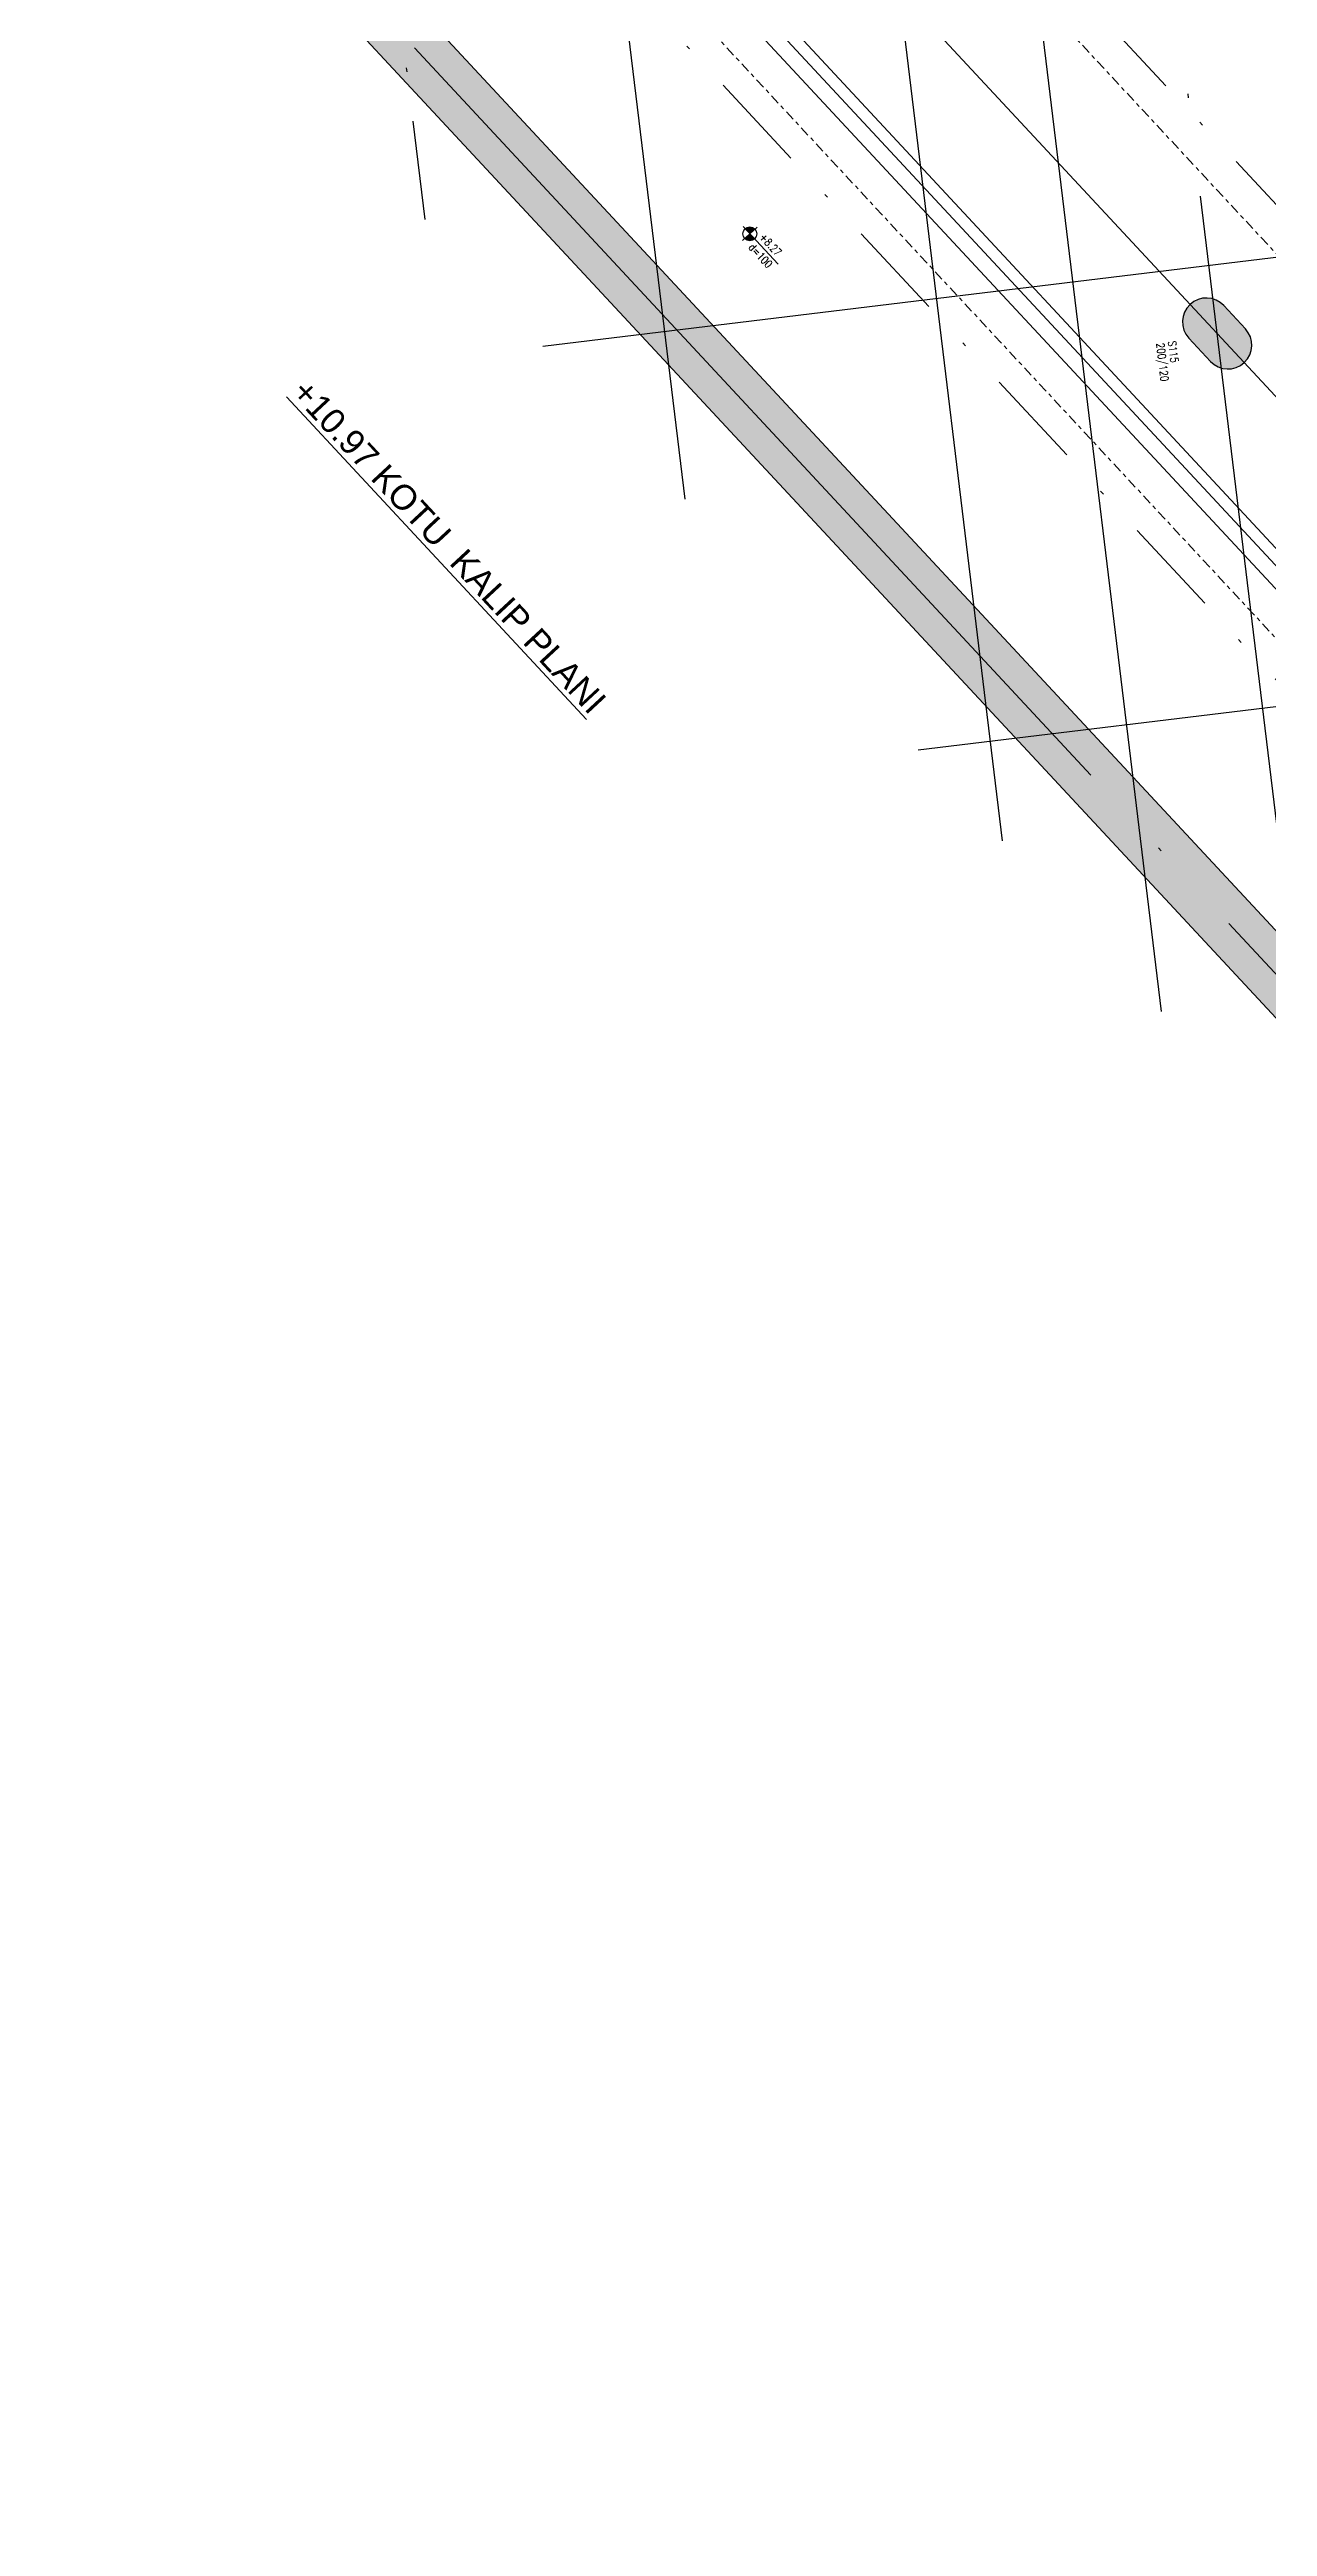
# Model space of a CAD drawing. Header units: millimetres. Extents: x 400392 to 401301, y 4543945 to 4544121.
# Drawn here: x 400438.2 to 400468.9, y 4543974.6 to 4544037 of the extents above; entities that cross this region are included whole.
import ezdxf
from ezdxf.enums import TextEntityAlignment as Align

# ---------------------------------------------------------------- set-up
doc = ezdxf.new("R2010")
doc.units = ezdxf.units.MM
for name, pattern in [('AKS', [3, 2.5, -0.25, 0, -0.25]), ('CENTER', [2, 1.25, -0.25, 0.25, -0.25]), ('CONTINU', [0]), ('DASHDOT2', [0.5, 0.25, -0.125, 0, -0.125])]:
    doc.linetypes.add(name, pattern=pattern)
for name, color, linetype in [('aks prota', 2, 'AKS'), ('kiriş prota', 6, 'Continuous'), ('kolon prota', 1, 'Continuous'), ('kolon tarama prota', 252, 'Continuous'), ('lkolon prota', 4, 'Continuous'), ('perde prota', 1, 'Continuous'), ('PRT-AL-TUNEL_EKSENI', 14, 'DASHDOT2'), ('skesit prota', 7, 'Continuous'), ('st-s_level (kot)', 6, 'Continuous'), ('st-s_levelmark (kot işareti)', 4, 'Continuous'), ('temel prota', 6, 'Continuous'), ('tkolon prota', 6, 'Continuous'), ('tplan prota', 7, 'Continuous')]:
    doc.layers.add(name, color=color, linetype=linetype)
doc.styles.add('Arial', font='Arial.ttf')
doc.styles.add('OLCU', font='romanstw.shx')
doc.styles.add('tkolon', font='romanstw.shx')

# ---------------------------------------------------------------- blocks, each defined once
blk = doc.blocks.new('PLAN_KOT')
at = {"layer": 'st-s_levelmark (kot işareti)'}
h = blk.add_hatch(color=256, dxfattribs=at)
h.paths.add_polyline_path([(0, 17.5, 0.414214), (-17.5, 0), (0, 0)])
h.paths.add_polyline_path([(17.5, 0), (0, 0), (0, -17.5, 0.414214)])
for p, q in [((105, 0), (-25, 0)), ((0, 25), (0, -25))]:
    blk.add_line(p, q, dxfattribs=at)
blk.add_circle((0, 0), 17.5, dxfattribs=at)
at = {"layer": 'st-s_level (kot)', "color": 6, "style": 'OLCU', "width": 0.8}
for tag, p in [('KOT', (22.7, 9.8)), ('DÖŞEME_KALINLIĞI', (22.7, -27.6))]:
    blk.add_attdef(tag, p, '', height=20, dxfattribs=at)

msp = doc.modelspace()

# ---------------------------------------------------------------- hatches: boundary and pattern name
at = {"layer": 'kolon tarama prota'}
h = msp.add_hatch(color=256, dxfattribs=at)
h.dxf.hatch_style = 1
h.paths.add_polyline_path([(400490.22528, 4543992.06815), (400440.75164, 4544045.26344), (400441.05928, 4544042.7301), (400490.53293, 4543989.53481)])
h = msp.add_hatch(color=256, dxfattribs=at)
h.dxf.hatch_style = 1
edge = h.paths.add_edge_path()
edge.add_arc((400467.3367, 4544030.1141), 0.6, 42.923994, 222.923994)
edge.add_line((400466.89735, 4544029.70549), (400467.44217, 4544029.11968))
edge.add_arc((400467.88153, 4544029.5283), 0.6, 222.923994, 402.923994)
edge.add_line((400468.32088, 4544029.93691), (400467.77606, 4544030.52272))

# ---------------------------------------------------------------- linework, layer by layer
at = {"layer": 'aks prota', "ltscale": 10}
for p, q in [((400512.67773, 4543981.36231), (400399.68216, 4544102.85794)), ((400470.20358, 4544008.45669), (400458.95268, 4544101.10383)), ((400462.20901, 4544017.05265), (400452.103, 4544100.27202)), ((400466.2063, 4544012.75467), (400455.52784, 4544100.68792)), ((400454.21444, 4544025.64861), (400445.25332, 4544099.44021)), ((400505.42838, 4543974.62013), (400392.43281, 4544096.11577)), ((400450.6305, 4544029.50216), (400487.15542, 4544033.93768)), ((400460.08387, 4544019.33766), (400488.50922, 4544022.78958))]:
    msp.add_line(p, q, dxfattribs=at)
at = {"layer": 'kiriş prota'}
msp.add_line((400400.70421, 4544096.91339), (400503.84584, 4543986.01295), dxfattribs=at)
at = {"layer": 'kolon prota', "color": 1}
msp.add_lwpolyline([(400467.77606, 4544030.52272, 1), (400466.89735, 4544029.70549), (400467.44217, 4544029.11968, 1), (400468.32088, 4544029.93691)], format="xyb", close=True, dxfattribs=at)
at = {"layer": 'perde prota'}
msp.add_lwpolyline([(400490.22528, 4543992.06815), (400440.75164, 4544045.26344), (400441.05928, 4544042.7301), (400490.53293, 4543989.53481)], close=True, dxfattribs=at)
at = {"layer": 'PRT-AL-TUNEL_EKSENI', "ltscale": 10}
for p, q in [((400402.09861, 4544105.10534), (400515.09418, 4543983.6097)), ((400396.13071, 4544099.55496), (400509.12628, 4543978.05932)), ((400447.66816, 4544032.68733), (400439.64453, 4544098.75908))]:
    msp.add_line(p, q, dxfattribs=at)
at = {"layer": 'skesit prota', "linetype": 'CENTER', "ltscale": 0.2}
for points in [[(400398.29358, 4544107.95855), (400511.87586, 4543985.83206)], [(400438.4103, 4544055.13643), (400492.18794, 4543997.31338)]]:
    msp.add_lwpolyline(points, dxfattribs=at)
at = {"layer": 'temel prota', "color": 5}
for p, q in [((400400.99712, 4544097.1858), (400504.13874, 4543986.28536)), ((400401.21679, 4544097.39011), (400504.35842, 4543986.48967))]:
    msp.add_line(p, q, dxfattribs=at)

# ---------------------------------------------------------------- block references
at = {"layer": 'st-s_level (kot)', "linetype": 'CONTINU', "ltscale": 0.1, "xscale": 0.01, "yscale": 0.01, "zscale": 0.01, "rotation": 312.9239939588403}
msp.add_blockref('PLAN_KOT', (400455.84358, 4544032.33103), dxfattribs=at).add_auto_attribs({'KOT': '+8.27', 'DÖŞEME_KALINLIĞI': 'd=100'})

# ---------------------------------------------------------------- texts
at = {"layer": 'lkolon prota', "style": 'tkolon', "width": 0.8}
msp.add_text('200/120', height=0.2, rotation=276.9239939, dxfattribs=at).set_placement((400466.07719, 4544029.57183))
at = {"layer": 'tkolon prota', "style": 'tkolon', "width": 0.8}
msp.add_text('S115', height=0.2, rotation=276.9239939, dxfattribs=at).set_placement((400466.37328, 4544029.62032))
at = {"layer": 'tplan prota', "style": 'Arial'}
msp.add_text('%%U+10.97 KOTU  KALIP PLANI', height=0.625, rotation=312.9239939, dxfattribs=at).set_placement((400448.27405, 4544024.4657), align=Align.MIDDLE)

doc.saveas('drawing.dxf')
